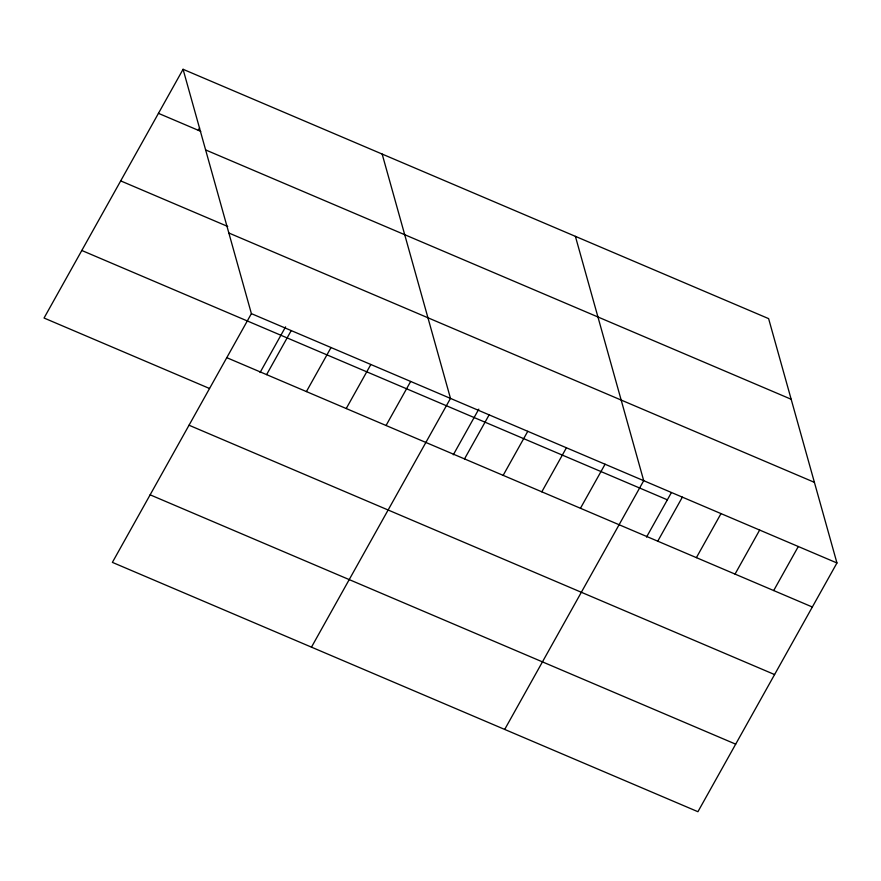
<?xml version="1.0" encoding="UTF-8"?>
<svg xmlns="http://www.w3.org/2000/svg" width="881" height="881" viewBox="0 0 881 881"><rect width="100%" height="100%" fill="white"/><g stroke="black" fill="none" stroke-linecap="round" stroke-linejoin="round"><path stroke-width="1.32" d="M183.072 69.291L251.393 313.625L112.383 562.375L697.928 811.709L836.95 562.97L768.617 318.625L183.072 69.291L44.05 318.03L209.546 388.499M198.269 130.289L199.602 127.91M260.06 372.531L285.587 326.862M266.602 374.623L291.215 330.584M306.412 391.582L331.036 347.543M346.233 408.542L370.846 364.492M386.054 425.49L410.667 381.451M311.467 647.15L450.488 398.399L382.156 154.065M453.297 454.805L478.812 409.136M464.518 458.902L489.131 414.863M503.161 475.355L527.774 431.316M541.815 491.818L566.428 447.768M580.458 508.271L605.071 464.232M504.703 729.424L643.714 480.685L575.392 236.35M646.522 537.091L671.377 492.622M657.755 541.187L682.368 497.137M696.397 557.64L721.01 513.601M735.04 574.093L759.653 530.054M773.694 590.556L798.307 546.506M158.448 113.341L200.758 131.346M205.614 149.924L791.171 399.258M120.697 180.891L227.705 226.45M228.851 233.002L814.396 482.336M251.393 313.625L836.95 562.97M81.801 250.479L667.358 499.824M226.78 357.675L812.337 607.009M189.03 425.226L774.586 674.56M150.133 494.825L735.69 744.159"/></g></svg>
